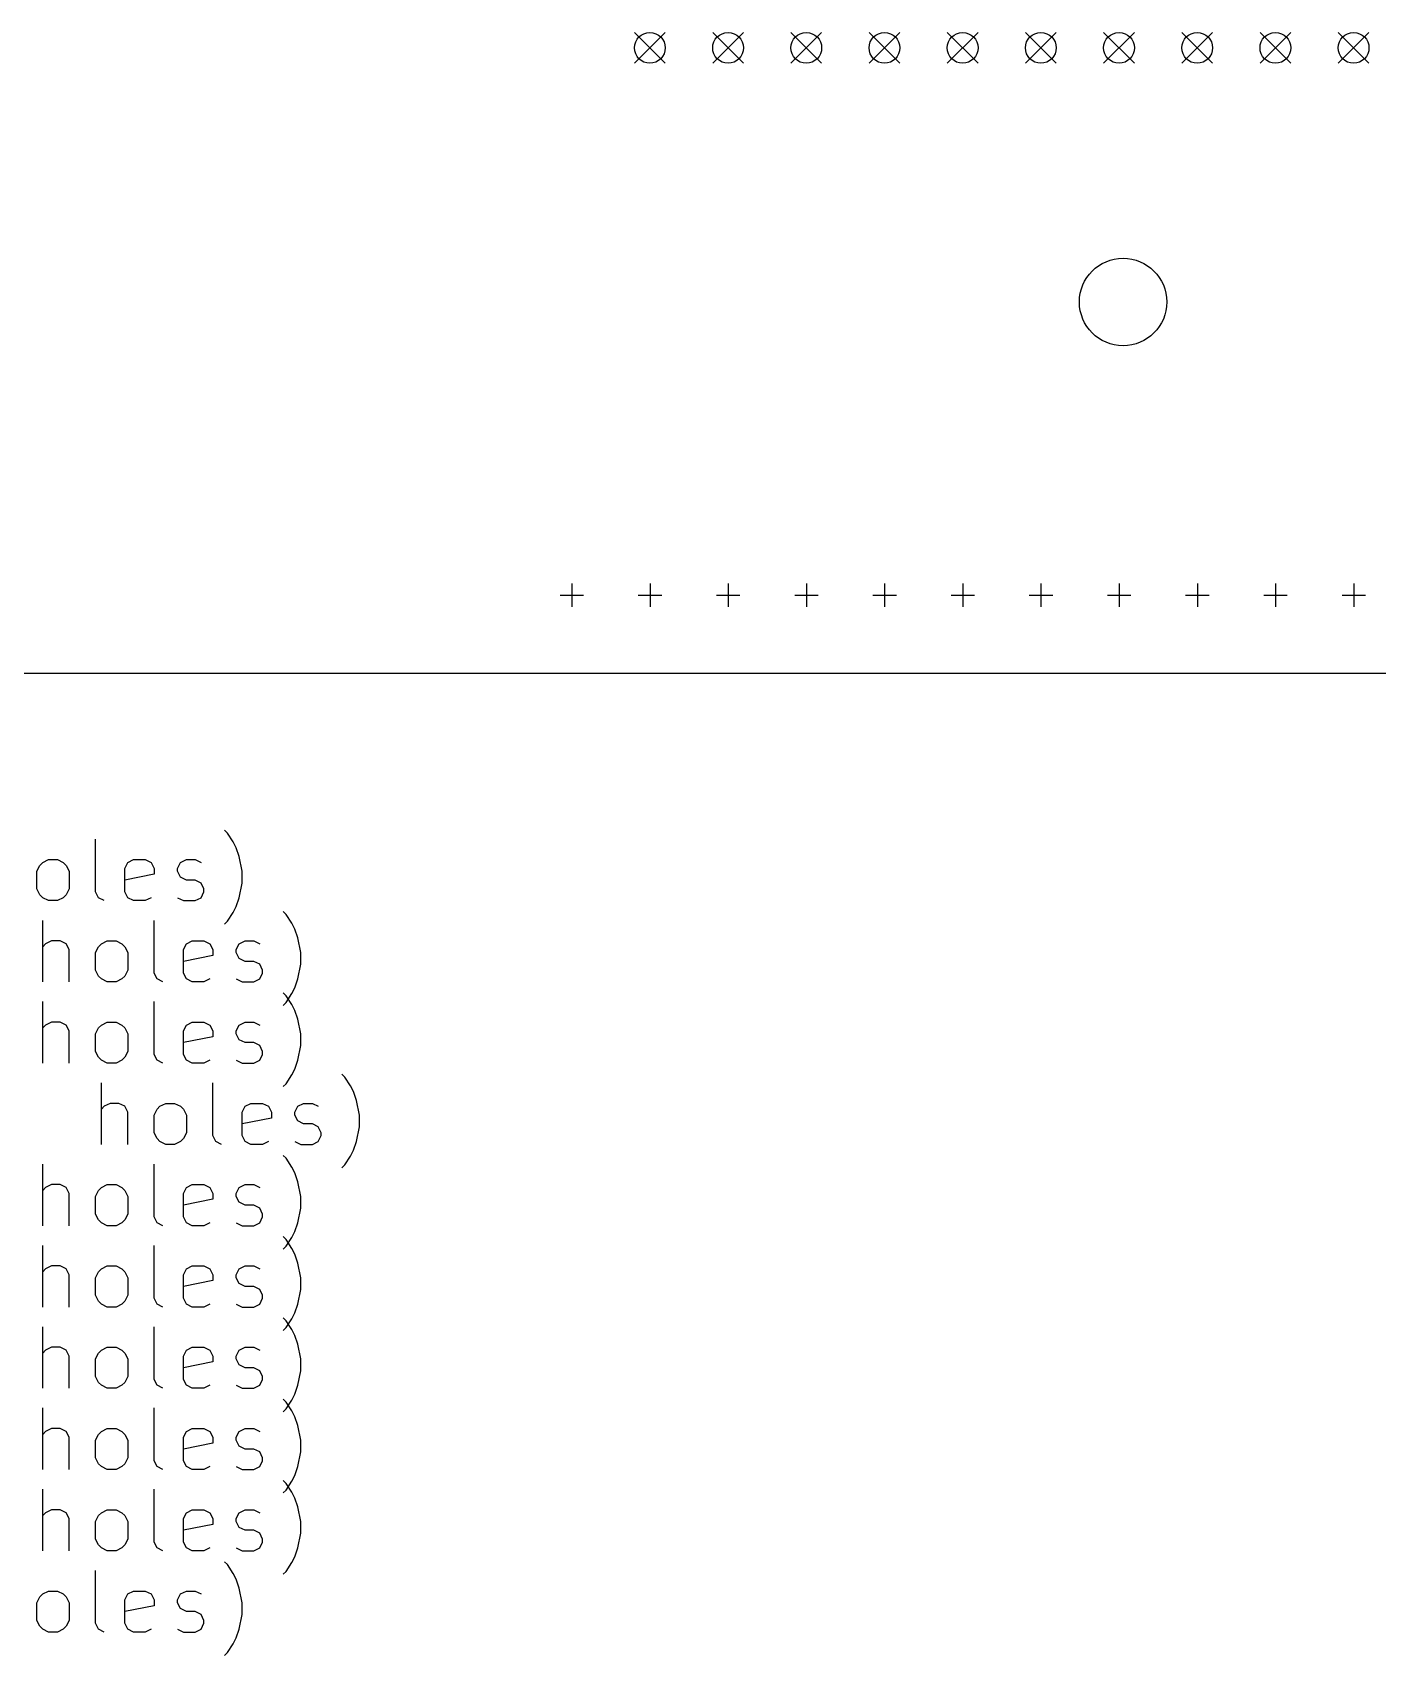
# Model space of a CAD drawing. Extents: x 32 to 207, y -154 to -37.
# Drawn here: x 74.9 to 118.6, y -154.2 to -101.5 of the extents above; entities that cross this region are included whole.
import ezdxf

# ---------------------------------------------------------------- set-up
doc = ezdxf.new("R2010")
doc.units = 0
doc.layers.add('BLACK', color=7, linetype='CONTINUOUS')

msp = doc.modelspace()

# ---------------------------------------------------------------- linework, layer by layer
at = {"layer": 'BLACK', "linetype": 'CONTINUOUS'}
for p, q in [((94.4539, -101.45), (95.4539, -102.45)), ((95.4539, -101.45), (94.4539, -102.45)), ((96.9939, -101.45), (97.9939, -102.45)), ((97.9939, -101.45), (96.9939, -102.45)), ((99.5339, -101.45), (100.534, -102.45)), ((100.534, -101.45), (99.5339, -102.45)), ((102.074, -101.45), (103.074, -102.45)), ((103.074, -101.45), (102.074, -102.45)), ((104.614, -101.45), (105.614, -102.45)), ((105.614, -101.45), (104.614, -102.45)), ((107.154, -101.45), (108.154, -102.45)), ((108.154, -101.45), (107.154, -102.45)), ((109.694, -101.45), (110.694, -102.45)), ((110.694, -101.45), (109.694, -102.45)), ((112.234, -101.45), (113.234, -102.45)), ((113.234, -101.45), (112.234, -102.45)), ((114.774, -101.45), (115.774, -102.45)), ((115.774, -101.45), (114.774, -102.45)), ((117.314, -101.45), (118.314, -102.45)), ((118.314, -101.45), (117.314, -102.45)), ((92.4189, -119.349), (92.4189, -120.111)), ((94.9589, -119.349), (94.9589, -120.111)), ((97.4989, -119.349), (97.4989, -120.111)), ((100.039, -119.349), (100.039, -120.111)), ((102.579, -119.349), (102.579, -120.111)), ((105.119, -119.349), (105.119, -120.111)), ((107.659, -119.349), (107.659, -120.111)), ((110.199, -119.349), (110.199, -120.111)), ((112.739, -119.349), (112.739, -120.111)), ((115.279, -119.349), (115.279, -120.111)), ((117.819, -119.349), (117.819, -120.111)), ((92.0379, -119.73), (92.7999, -119.73)), ((94.5779, -119.73), (95.3399, -119.73)), ((97.1179, -119.73), (97.8799, -119.73)), ((99.6579, -119.73), (100.42, -119.73)), ((102.198, -119.73), (102.96, -119.73)), ((104.738, -119.73), (105.5, -119.73)), ((107.278, -119.73), (108.04, -119.73)), ((109.818, -119.73), (110.58, -119.73)), ((112.358, -119.73), (113.12, -119.73)), ((114.898, -119.73), (115.66, -119.73)), ((117.438, -119.73), (118.2, -119.73)), ((206.846, -122.27), (33.4909, -122.27)), ((81.2302, -127.459), (81.1349, -127.364)), ((81.4206, -127.745), (81.2302, -127.459)), ((76.9444, -129.364), (76.9444, -127.65)), ((81.5159, -127.935), (81.4206, -127.745)), ((81.6111, -128.221), (81.5159, -127.935)), ((75.0397, -128.697), (75.1349, -128.507)), ((75.1349, -128.507), (75.2302, -128.411)), ((75.2302, -128.411), (75.4206, -128.316)), ((75.4206, -128.316), (75.7063, -128.316)), ((75.7063, -128.316), (75.8968, -128.411)), ((75.8968, -128.411), (75.9921, -128.507)), ((75.9921, -128.507), (76.0873, -128.697)), ((77.8968, -128.602), (77.9921, -128.411)), ((77.8968, -129.364), (77.8968, -128.602)), ((77.9921, -128.411), (78.1825, -128.316)), ((78.1825, -128.316), (78.5635, -128.316)), ((78.5635, -128.316), (78.754, -128.411)), ((78.754, -128.411), (78.8492, -128.602)), ((78.8492, -128.602), (78.8492, -128.792)), ((79.6111, -128.602), (79.7063, -128.411)), ((79.6111, -128.697), (79.6111, -128.602)), ((79.7063, -128.411), (79.8968, -128.316)), ((79.8968, -128.316), (80.1825, -128.316)), ((80.1825, -128.316), (80.373, -128.411)), ((81.7063, -128.697), (81.6111, -128.221)), ((75.0397, -129.269), (75.0397, -128.697)), ((76.0873, -128.697), (76.0873, -129.269)), ((78.8492, -128.792), (77.8968, -128.983)), ((79.7063, -128.888), (79.6111, -128.697)), ((79.8968, -128.983), (79.7063, -128.888)), ((80.1825, -128.983), (79.8968, -128.983)), ((80.373, -129.078), (80.1825, -128.983)), ((80.4682, -129.269), (80.373, -129.078)), ((81.6111, -129.554), (81.7063, -129.078)), ((81.7063, -129.078), (81.7063, -128.697)), ((75.1349, -129.459), (75.0397, -129.269)), ((75.2302, -129.554), (75.1349, -129.459)), ((75.4206, -129.65), (75.2302, -129.554)), ((75.7063, -129.65), (75.4206, -129.65)), ((75.8968, -129.554), (75.7063, -129.65)), ((75.9921, -129.459), (75.8968, -129.554)), ((76.0873, -129.269), (75.9921, -129.459)), ((77.0397, -129.554), (76.9444, -129.364)), ((77.2302, -129.65), (77.0397, -129.554)), ((77.9921, -129.554), (77.8968, -129.364)), ((78.1825, -129.65), (77.9921, -129.554)), ((78.5635, -129.65), (78.1825, -129.65)), ((78.754, -129.554), (78.5635, -129.65)), ((79.6111, -129.554), (79.8016, -129.65)), ((79.8016, -129.65), (80.1825, -129.65)), ((80.1825, -129.65), (80.373, -129.554)), ((80.373, -129.554), (80.4682, -129.364)), ((80.4682, -129.364), (80.4682, -129.269)), ((81.5159, -129.84), (81.6111, -129.554)), ((81.2302, -130.316), (81.4206, -130.031)), ((81.4206, -130.031), (81.5159, -129.84)), ((83.1349, -130.099), (83.0397, -130.004)), ((83.3254, -130.385), (83.1349, -130.099)), ((75.2302, -132.29), (75.2302, -130.29)), ((78.8492, -132.004), (78.8492, -130.29)), ((81.1349, -130.411), (81.2302, -130.316)), ((83.4206, -130.575), (83.3254, -130.385)), ((83.5159, -130.861), (83.4206, -130.575)), ((75.3254, -131.051), (75.2302, -131.147)), ((75.5159, -130.956), (75.3254, -131.051)), ((75.8016, -130.956), (75.5159, -130.956)), ((75.9921, -131.051), (75.8016, -130.956)), ((76.0873, -131.242), (75.9921, -131.051)), ((76.0873, -132.29), (76.0873, -131.242)), ((76.9444, -131.337), (77.0397, -131.147)), ((77.0397, -131.147), (77.1349, -131.051)), ((77.1349, -131.051), (77.3254, -130.956)), ((77.3254, -130.956), (77.6111, -130.956)), ((77.6111, -130.956), (77.8016, -131.051)), ((77.8016, -131.051), (77.8968, -131.147)), ((77.8968, -131.147), (77.9921, -131.337)), ((79.8016, -131.242), (79.8968, -131.051)), ((79.8016, -132.004), (79.8016, -131.242)), ((79.8968, -131.051), (80.0873, -130.956)), ((80.0873, -130.956), (80.4682, -130.956)), ((80.4682, -130.956), (80.6587, -131.051)), ((80.6587, -131.051), (80.754, -131.242)), ((80.754, -131.242), (80.754, -131.432)), ((81.5159, -131.242), (81.6111, -131.051)), ((81.5159, -131.337), (81.5159, -131.242)), ((81.6111, -131.051), (81.8016, -130.956)), ((81.8016, -130.956), (82.0873, -130.956)), ((82.0873, -130.956), (82.2778, -131.051)), ((83.6111, -131.337), (83.5159, -130.861)), ((76.9444, -131.909), (76.9444, -131.337)), ((77.9921, -131.337), (77.9921, -131.909)), ((80.754, -131.432), (79.8016, -131.623)), ((81.6111, -131.528), (81.5159, -131.337)), ((81.8016, -131.623), (81.6111, -131.528)), ((82.0873, -131.623), (81.8016, -131.623)), ((82.2778, -131.718), (82.0873, -131.623)), ((82.373, -131.909), (82.2778, -131.718)), ((83.5159, -132.194), (83.6111, -131.718)), ((83.6111, -131.718), (83.6111, -131.337)), ((77.0397, -132.099), (76.9444, -131.909)), ((77.1349, -132.194), (77.0397, -132.099)), ((77.3254, -132.29), (77.1349, -132.194)), ((77.6111, -132.29), (77.3254, -132.29)), ((77.8016, -132.194), (77.6111, -132.29)), ((77.8968, -132.099), (77.8016, -132.194)), ((77.9921, -131.909), (77.8968, -132.099)), ((78.9444, -132.194), (78.8492, -132.004)), ((79.1349, -132.29), (78.9444, -132.194)), ((79.8968, -132.194), (79.8016, -132.004)), ((80.0873, -132.29), (79.8968, -132.194)), ((80.4682, -132.29), (80.0873, -132.29)), ((80.6587, -132.194), (80.4682, -132.29)), ((81.5159, -132.194), (81.7063, -132.29)), ((81.7063, -132.29), (82.0873, -132.29)), ((82.0873, -132.29), (82.2778, -132.194)), ((82.2778, -132.194), (82.373, -132.004)), ((82.373, -132.004), (82.373, -131.909)), ((83.4206, -132.48), (83.5159, -132.194)), ((83.1349, -132.739), (83.0397, -132.644)), ((83.1349, -132.956), (83.3254, -132.671)), ((83.3254, -133.025), (83.1349, -132.739)), ((83.3254, -132.671), (83.4206, -132.48)), ((75.2302, -134.93), (75.2302, -132.93)), ((78.8492, -134.644), (78.8492, -132.93)), ((83.0397, -133.051), (83.1349, -132.956)), ((83.4206, -133.215), (83.3254, -133.025)), ((83.5159, -133.501), (83.4206, -133.215)), ((75.3254, -133.691), (75.2302, -133.787)), ((75.5159, -133.596), (75.3254, -133.691)), ((75.8016, -133.596), (75.5159, -133.596)), ((75.9921, -133.691), (75.8016, -133.596)), ((76.0873, -133.882), (75.9921, -133.691)), ((76.0873, -134.93), (76.0873, -133.882)), ((76.9444, -133.977), (77.0397, -133.787)), ((77.0397, -133.787), (77.1349, -133.691)), ((77.1349, -133.691), (77.3254, -133.596)), ((77.3254, -133.596), (77.6111, -133.596)), ((77.6111, -133.596), (77.8016, -133.691)), ((77.8016, -133.691), (77.8968, -133.787)), ((77.8968, -133.787), (77.9921, -133.977)), ((79.8016, -133.882), (79.8968, -133.691)), ((79.8016, -134.644), (79.8016, -133.882)), ((79.8968, -133.691), (80.0873, -133.596)), ((80.0873, -133.596), (80.4682, -133.596)), ((80.4682, -133.596), (80.6587, -133.691)), ((80.6587, -133.691), (80.754, -133.882)), ((80.754, -133.882), (80.754, -134.072)), ((81.5159, -133.882), (81.6111, -133.691)), ((81.5159, -133.977), (81.5159, -133.882)), ((81.6111, -133.691), (81.8016, -133.596)), ((81.8016, -133.596), (82.0873, -133.596)), ((82.0873, -133.596), (82.2778, -133.691)), ((83.6111, -133.977), (83.5159, -133.501)), ((76.9444, -134.549), (76.9444, -133.977)), ((77.9921, -133.977), (77.9921, -134.549)), ((80.754, -134.072), (79.8016, -134.263)), ((81.6111, -134.168), (81.5159, -133.977)), ((81.8016, -134.263), (81.6111, -134.168)), ((82.0873, -134.263), (81.8016, -134.263)), ((82.2778, -134.358), (82.0873, -134.263)), ((82.373, -134.549), (82.2778, -134.358)), ((83.5159, -134.834), (83.6111, -134.358)), ((83.6111, -134.358), (83.6111, -133.977)), ((77.0397, -134.739), (76.9444, -134.549)), ((77.1349, -134.834), (77.0397, -134.739)), ((77.3254, -134.93), (77.1349, -134.834)), ((77.6111, -134.93), (77.3254, -134.93)), ((77.8016, -134.834), (77.6111, -134.93)), ((77.8968, -134.739), (77.8016, -134.834)), ((77.9921, -134.549), (77.8968, -134.739)), ((78.9444, -134.834), (78.8492, -134.644)), ((79.1349, -134.93), (78.9444, -134.834)), ((79.8968, -134.834), (79.8016, -134.644)), ((80.0873, -134.93), (79.8968, -134.834)), ((80.4682, -134.93), (80.0873, -134.93)), ((80.6587, -134.834), (80.4682, -134.93)), ((81.5159, -134.834), (81.7063, -134.93)), ((81.7063, -134.93), (82.0873, -134.93)), ((82.0873, -134.93), (82.2778, -134.834)), ((82.2778, -134.834), (82.373, -134.644)), ((82.373, -134.644), (82.373, -134.549)), ((83.4206, -135.12), (83.5159, -134.834)), ((83.1349, -135.596), (83.3254, -135.311)), ((83.3254, -135.311), (83.4206, -135.12)), ((85.0397, -135.379), (84.9444, -135.284)), ((85.2302, -135.665), (85.0397, -135.379)), ((77.1349, -137.57), (77.1349, -135.57)), ((80.754, -137.284), (80.754, -135.57)), ((83.0397, -135.691), (83.1349, -135.596)), ((85.3254, -135.855), (85.2302, -135.665)), ((85.4206, -136.141), (85.3254, -135.855)), ((77.2302, -136.331), (77.1349, -136.427)), ((77.4206, -136.236), (77.2302, -136.331)), ((77.7063, -136.236), (77.4206, -136.236)), ((77.8968, -136.331), (77.7063, -136.236)), ((77.9921, -136.522), (77.8968, -136.331)), ((77.9921, -137.57), (77.9921, -136.522)), ((78.8492, -136.617), (78.9444, -136.427)), ((78.9444, -136.427), (79.0397, -136.331)), ((79.0397, -136.331), (79.2302, -136.236)), ((79.2302, -136.236), (79.5159, -136.236)), ((79.5159, -136.236), (79.7063, -136.331)), ((79.7063, -136.331), (79.8016, -136.427)), ((79.8016, -136.427), (79.8968, -136.617)), ((81.7063, -136.522), (81.8016, -136.331)), ((81.7063, -137.284), (81.7063, -136.522)), ((81.8016, -136.331), (81.9921, -136.236)), ((81.9921, -136.236), (82.373, -136.236)), ((82.373, -136.236), (82.5635, -136.331)), ((82.5635, -136.331), (82.6587, -136.522)), ((82.6587, -136.522), (82.6587, -136.712)), ((83.4206, -136.522), (83.5159, -136.331)), ((83.4206, -136.617), (83.4206, -136.522)), ((83.5159, -136.331), (83.7063, -136.236)), ((83.7063, -136.236), (83.9921, -136.236)), ((83.9921, -136.236), (84.1825, -136.331)), ((85.5159, -136.617), (85.4206, -136.141)), ((78.8492, -137.189), (78.8492, -136.617)), ((79.8968, -136.617), (79.8968, -137.189)), ((82.6587, -136.712), (81.7063, -136.903)), ((83.5159, -136.808), (83.4206, -136.617)), ((83.7063, -136.903), (83.5159, -136.808)), ((83.9921, -136.903), (83.7063, -136.903)), ((84.1825, -136.998), (83.9921, -136.903)), ((84.2778, -137.189), (84.1825, -136.998)), ((85.4206, -137.474), (85.5159, -136.998)), ((85.5159, -136.998), (85.5159, -136.617)), ((78.9444, -137.379), (78.8492, -137.189)), ((79.0397, -137.474), (78.9444, -137.379)), ((79.2302, -137.57), (79.0397, -137.474)), ((79.5159, -137.57), (79.2302, -137.57)), ((79.7063, -137.474), (79.5159, -137.57)), ((79.8016, -137.379), (79.7063, -137.474)), ((79.8968, -137.189), (79.8016, -137.379)), ((80.8492, -137.474), (80.754, -137.284)), ((81.0397, -137.57), (80.8492, -137.474)), ((81.8016, -137.474), (81.7063, -137.284)), ((81.9921, -137.57), (81.8016, -137.474)), ((82.373, -137.57), (81.9921, -137.57)), ((82.5635, -137.474), (82.373, -137.57)), ((83.4206, -137.474), (83.6111, -137.57)), ((83.6111, -137.57), (83.9921, -137.57)), ((83.9921, -137.57), (84.1825, -137.474)), ((84.1825, -137.474), (84.2778, -137.284)), ((84.2778, -137.284), (84.2778, -137.189)), ((85.3254, -137.76), (85.4206, -137.474)), ((83.1349, -138.019), (83.0397, -137.924)), ((83.3254, -138.305), (83.1349, -138.019)), ((85.0397, -138.236), (85.2302, -137.951)), ((85.2302, -137.951), (85.3254, -137.76)), ((75.2302, -140.21), (75.2302, -138.21)), ((78.8492, -139.924), (78.8492, -138.21)), ((83.4206, -138.495), (83.3254, -138.305)), ((83.5159, -138.781), (83.4206, -138.495)), ((84.9444, -138.331), (85.0397, -138.236)), ((75.3254, -138.971), (75.2302, -139.067)), ((75.5159, -138.876), (75.3254, -138.971)), ((75.8016, -138.876), (75.5159, -138.876)), ((75.9921, -138.971), (75.8016, -138.876)), ((76.0873, -139.162), (75.9921, -138.971)), ((76.0873, -140.21), (76.0873, -139.162)), ((76.9444, -139.257), (77.0397, -139.067)), ((77.0397, -139.067), (77.1349, -138.971)), ((77.1349, -138.971), (77.3254, -138.876)), ((77.3254, -138.876), (77.6111, -138.876)), ((77.6111, -138.876), (77.8016, -138.971)), ((77.8016, -138.971), (77.8968, -139.067)), ((77.8968, -139.067), (77.9921, -139.257)), ((79.8016, -139.162), (79.8968, -138.971)), ((79.8016, -139.924), (79.8016, -139.162)), ((79.8968, -138.971), (80.0873, -138.876)), ((80.0873, -138.876), (80.4682, -138.876)), ((80.4682, -138.876), (80.6587, -138.971)), ((80.6587, -138.971), (80.754, -139.162)), ((80.754, -139.162), (80.754, -139.352)), ((81.5159, -139.162), (81.6111, -138.971)), ((81.5159, -139.257), (81.5159, -139.162)), ((81.6111, -138.971), (81.8016, -138.876)), ((81.8016, -138.876), (82.0873, -138.876)), ((82.0873, -138.876), (82.2778, -138.971)), ((83.6111, -139.257), (83.5159, -138.781)), ((76.9444, -139.829), (76.9444, -139.257)), ((77.9921, -139.257), (77.9921, -139.829)), ((80.754, -139.352), (79.8016, -139.543)), ((81.6111, -139.448), (81.5159, -139.257)), ((81.8016, -139.543), (81.6111, -139.448)), ((82.0873, -139.543), (81.8016, -139.543)), ((82.2778, -139.638), (82.0873, -139.543)), ((82.373, -139.829), (82.2778, -139.638)), ((83.5159, -140.114), (83.6111, -139.638)), ((83.6111, -139.638), (83.6111, -139.257)), ((77.0397, -140.019), (76.9444, -139.829)), ((77.1349, -140.114), (77.0397, -140.019)), ((77.3254, -140.21), (77.1349, -140.114)), ((77.6111, -140.21), (77.3254, -140.21)), ((77.8016, -140.114), (77.6111, -140.21)), ((77.8968, -140.019), (77.8016, -140.114)), ((77.9921, -139.829), (77.8968, -140.019)), ((78.9444, -140.114), (78.8492, -139.924)), ((79.1349, -140.21), (78.9444, -140.114)), ((79.8968, -140.114), (79.8016, -139.924)), ((80.0873, -140.21), (79.8968, -140.114)), ((80.4682, -140.21), (80.0873, -140.21)), ((80.6587, -140.114), (80.4682, -140.21)), ((81.5159, -140.114), (81.7063, -140.21)), ((81.7063, -140.21), (82.0873, -140.21)), ((82.0873, -140.21), (82.2778, -140.114)), ((82.2778, -140.114), (82.373, -139.924)), ((82.373, -139.924), (82.373, -139.829)), ((83.4206, -140.4), (83.5159, -140.114)), ((83.1349, -140.659), (83.0397, -140.564)), ((83.1349, -140.876), (83.3254, -140.591)), ((83.3254, -140.945), (83.1349, -140.659)), ((83.3254, -140.591), (83.4206, -140.4)), ((75.2302, -142.85), (75.2302, -140.85)), ((78.8492, -142.564), (78.8492, -140.85)), ((83.0397, -140.971), (83.1349, -140.876)), ((83.4206, -141.135), (83.3254, -140.945)), ((83.5159, -141.421), (83.4206, -141.135)), ((75.3254, -141.611), (75.2302, -141.707)), ((75.5159, -141.516), (75.3254, -141.611)), ((75.8016, -141.516), (75.5159, -141.516)), ((75.9921, -141.611), (75.8016, -141.516)), ((76.0873, -141.802), (75.9921, -141.611)), ((76.0873, -142.85), (76.0873, -141.802)), ((76.9444, -141.897), (77.0397, -141.707)), ((77.0397, -141.707), (77.1349, -141.611)), ((77.1349, -141.611), (77.3254, -141.516)), ((77.3254, -141.516), (77.6111, -141.516)), ((77.6111, -141.516), (77.8016, -141.611)), ((77.8016, -141.611), (77.8968, -141.707)), ((77.8968, -141.707), (77.9921, -141.897)), ((79.8016, -141.802), (79.8968, -141.611)), ((79.8016, -142.564), (79.8016, -141.802)), ((79.8968, -141.611), (80.0873, -141.516)), ((80.0873, -141.516), (80.4682, -141.516)), ((80.4682, -141.516), (80.6587, -141.611)), ((80.6587, -141.611), (80.754, -141.802)), ((80.754, -141.802), (80.754, -141.992)), ((81.5159, -141.802), (81.6111, -141.611)), ((81.5159, -141.897), (81.5159, -141.802)), ((81.6111, -141.611), (81.8016, -141.516)), ((81.8016, -141.516), (82.0873, -141.516)), ((82.0873, -141.516), (82.2778, -141.611)), ((83.6111, -141.897), (83.5159, -141.421)), ((76.9444, -142.469), (76.9444, -141.897)), ((77.9921, -141.897), (77.9921, -142.469)), ((80.754, -141.992), (79.8016, -142.183)), ((81.6111, -142.088), (81.5159, -141.897)), ((81.8016, -142.183), (81.6111, -142.088)), ((82.0873, -142.183), (81.8016, -142.183)), ((82.2778, -142.278), (82.0873, -142.183)), ((82.373, -142.469), (82.2778, -142.278)), ((83.5159, -142.754), (83.6111, -142.278)), ((83.6111, -142.278), (83.6111, -141.897)), ((77.0397, -142.659), (76.9444, -142.469)), ((77.1349, -142.754), (77.0397, -142.659)), ((77.3254, -142.85), (77.1349, -142.754)), ((77.6111, -142.85), (77.3254, -142.85)), ((77.8016, -142.754), (77.6111, -142.85)), ((77.8968, -142.659), (77.8016, -142.754)), ((77.9921, -142.469), (77.8968, -142.659)), ((78.9444, -142.754), (78.8492, -142.564)), ((79.1349, -142.85), (78.9444, -142.754)), ((79.8968, -142.754), (79.8016, -142.564)), ((80.0873, -142.85), (79.8968, -142.754)), ((80.4682, -142.85), (80.0873, -142.85)), ((80.6587, -142.754), (80.4682, -142.85)), ((81.5159, -142.754), (81.7063, -142.85)), ((81.7063, -142.85), (82.0873, -142.85)), ((82.0873, -142.85), (82.2778, -142.754)), ((82.2778, -142.754), (82.373, -142.564)), ((82.373, -142.564), (82.373, -142.469)), ((83.4206, -143.04), (83.5159, -142.754)), ((83.1349, -143.299), (83.0397, -143.204)), ((83.1349, -143.516), (83.3254, -143.231)), ((83.3254, -143.585), (83.1349, -143.299)), ((83.3254, -143.231), (83.4206, -143.04)), ((75.2302, -145.49), (75.2302, -143.49)), ((78.8492, -145.204), (78.8492, -143.49)), ((83.0397, -143.611), (83.1349, -143.516)), ((83.4206, -143.775), (83.3254, -143.585)), ((83.5159, -144.061), (83.4206, -143.775)), ((75.3254, -144.251), (75.2302, -144.347)), ((75.5159, -144.156), (75.3254, -144.251)), ((75.8016, -144.156), (75.5159, -144.156)), ((75.9921, -144.251), (75.8016, -144.156)), ((76.0873, -144.442), (75.9921, -144.251)), ((76.0873, -145.49), (76.0873, -144.442)), ((76.9444, -144.537), (77.0397, -144.347)), ((77.0397, -144.347), (77.1349, -144.251)), ((77.1349, -144.251), (77.3254, -144.156)), ((77.3254, -144.156), (77.6111, -144.156)), ((77.6111, -144.156), (77.8016, -144.251)), ((77.8016, -144.251), (77.8968, -144.347)), ((77.8968, -144.347), (77.9921, -144.537)), ((79.8016, -144.442), (79.8968, -144.251)), ((79.8016, -145.204), (79.8016, -144.442)), ((79.8968, -144.251), (80.0873, -144.156)), ((80.0873, -144.156), (80.4682, -144.156)), ((80.4682, -144.156), (80.6587, -144.251)), ((80.6587, -144.251), (80.754, -144.442)), ((80.754, -144.442), (80.754, -144.632)), ((81.5159, -144.442), (81.6111, -144.251)), ((81.5159, -144.537), (81.5159, -144.442)), ((81.6111, -144.251), (81.8016, -144.156)), ((81.8016, -144.156), (82.0873, -144.156)), ((82.0873, -144.156), (82.2778, -144.251)), ((83.6111, -144.537), (83.5159, -144.061)), ((76.9444, -145.109), (76.9444, -144.537)), ((77.9921, -144.537), (77.9921, -145.109)), ((80.754, -144.632), (79.8016, -144.823)), ((81.6111, -144.728), (81.5159, -144.537)), ((81.8016, -144.823), (81.6111, -144.728)), ((82.0873, -144.823), (81.8016, -144.823)), ((82.2778, -144.918), (82.0873, -144.823)), ((82.373, -145.109), (82.2778, -144.918)), ((83.5159, -145.394), (83.6111, -144.918)), ((83.6111, -144.918), (83.6111, -144.537)), ((77.0397, -145.299), (76.9444, -145.109)), ((77.1349, -145.394), (77.0397, -145.299)), ((77.3254, -145.49), (77.1349, -145.394)), ((77.6111, -145.49), (77.3254, -145.49)), ((77.8016, -145.394), (77.6111, -145.49)), ((77.8968, -145.299), (77.8016, -145.394)), ((77.9921, -145.109), (77.8968, -145.299)), ((78.9444, -145.394), (78.8492, -145.204)), ((79.1349, -145.49), (78.9444, -145.394)), ((79.8968, -145.394), (79.8016, -145.204)), ((80.0873, -145.49), (79.8968, -145.394)), ((80.4682, -145.49), (80.0873, -145.49)), ((80.6587, -145.394), (80.4682, -145.49)), ((81.5159, -145.394), (81.7063, -145.49)), ((81.7063, -145.49), (82.0873, -145.49)), ((82.0873, -145.49), (82.2778, -145.394)), ((82.2778, -145.394), (82.373, -145.204)), ((82.373, -145.204), (82.373, -145.109)), ((83.4206, -145.68), (83.5159, -145.394)), ((83.1349, -145.939), (83.0397, -145.844)), ((83.1349, -146.156), (83.3254, -145.871)), ((83.3254, -146.225), (83.1349, -145.939)), ((83.3254, -145.871), (83.4206, -145.68)), ((75.2302, -148.13), (75.2302, -146.13)), ((78.8492, -147.844), (78.8492, -146.13)), ((83.0397, -146.251), (83.1349, -146.156)), ((83.4206, -146.415), (83.3254, -146.225)), ((83.5159, -146.701), (83.4206, -146.415)), ((75.3254, -146.891), (75.2302, -146.987)), ((75.5159, -146.796), (75.3254, -146.891)), ((75.8016, -146.796), (75.5159, -146.796)), ((75.9921, -146.891), (75.8016, -146.796)), ((76.0873, -147.082), (75.9921, -146.891)), ((76.0873, -148.13), (76.0873, -147.082)), ((76.9444, -147.177), (77.0397, -146.987)), ((77.0397, -146.987), (77.1349, -146.891)), ((77.1349, -146.891), (77.3254, -146.796)), ((77.3254, -146.796), (77.6111, -146.796)), ((77.6111, -146.796), (77.8016, -146.891)), ((77.8016, -146.891), (77.8968, -146.987)), ((77.8968, -146.987), (77.9921, -147.177)), ((79.8016, -147.082), (79.8968, -146.891)), ((79.8016, -147.844), (79.8016, -147.082)), ((79.8968, -146.891), (80.0873, -146.796)), ((80.0873, -146.796), (80.4682, -146.796)), ((80.4682, -146.796), (80.6587, -146.891)), ((80.6587, -146.891), (80.754, -147.082)), ((80.754, -147.082), (80.754, -147.272)), ((81.5159, -147.082), (81.6111, -146.891)), ((81.5159, -147.177), (81.5159, -147.082)), ((81.6111, -146.891), (81.8016, -146.796)), ((81.8016, -146.796), (82.0873, -146.796)), ((82.0873, -146.796), (82.2778, -146.891)), ((83.6111, -147.177), (83.5159, -146.701)), ((76.9444, -147.749), (76.9444, -147.177)), ((77.9921, -147.177), (77.9921, -147.749)), ((80.754, -147.272), (79.8016, -147.463)), ((81.6111, -147.368), (81.5159, -147.177)), ((81.8016, -147.463), (81.6111, -147.368)), ((82.0873, -147.463), (81.8016, -147.463)), ((82.2778, -147.558), (82.0873, -147.463)), ((82.373, -147.749), (82.2778, -147.558)), ((83.5159, -148.034), (83.6111, -147.558)), ((83.6111, -147.558), (83.6111, -147.177)), ((77.0397, -147.939), (76.9444, -147.749)), ((77.1349, -148.034), (77.0397, -147.939)), ((77.3254, -148.13), (77.1349, -148.034)), ((77.6111, -148.13), (77.3254, -148.13)), ((77.8016, -148.034), (77.6111, -148.13)), ((77.8968, -147.939), (77.8016, -148.034)), ((77.9921, -147.749), (77.8968, -147.939)), ((78.9444, -148.034), (78.8492, -147.844)), ((79.1349, -148.13), (78.9444, -148.034)), ((79.8968, -148.034), (79.8016, -147.844)), ((80.0873, -148.13), (79.8968, -148.034)), ((80.4682, -148.13), (80.0873, -148.13)), ((80.6587, -148.034), (80.4682, -148.13)), ((81.5159, -148.034), (81.7063, -148.13)), ((81.7063, -148.13), (82.0873, -148.13)), ((82.0873, -148.13), (82.2778, -148.034)), ((82.2778, -148.034), (82.373, -147.844)), ((82.373, -147.844), (82.373, -147.749)), ((83.4206, -148.32), (83.5159, -148.034)), ((83.1349, -148.579), (83.0397, -148.484)), ((83.1349, -148.796), (83.3254, -148.511)), ((83.3254, -148.865), (83.1349, -148.579)), ((83.3254, -148.511), (83.4206, -148.32)), ((75.2302, -150.77), (75.2302, -148.77)), ((78.8492, -150.484), (78.8492, -148.77)), ((83.0397, -148.891), (83.1349, -148.796)), ((83.4206, -149.055), (83.3254, -148.865)), ((83.5159, -149.341), (83.4206, -149.055)), ((75.3254, -149.531), (75.2302, -149.627)), ((75.5159, -149.436), (75.3254, -149.531)), ((75.8016, -149.436), (75.5159, -149.436)), ((75.9921, -149.531), (75.8016, -149.436)), ((76.0873, -149.722), (75.9921, -149.531)), ((76.0873, -150.77), (76.0873, -149.722)), ((76.9444, -149.817), (77.0397, -149.627)), ((77.0397, -149.627), (77.1349, -149.531)), ((77.1349, -149.531), (77.3254, -149.436)), ((77.3254, -149.436), (77.6111, -149.436)), ((77.6111, -149.436), (77.8016, -149.531)), ((77.8016, -149.531), (77.8968, -149.627)), ((77.8968, -149.627), (77.9921, -149.817)), ((79.8016, -149.722), (79.8968, -149.531)), ((79.8016, -150.484), (79.8016, -149.722)), ((79.8968, -149.531), (80.0873, -149.436)), ((80.0873, -149.436), (80.4682, -149.436)), ((80.4682, -149.436), (80.6587, -149.531)), ((80.6587, -149.531), (80.754, -149.722)), ((80.754, -149.722), (80.754, -149.912)), ((81.5159, -149.722), (81.6111, -149.531)), ((81.5159, -149.817), (81.5159, -149.722)), ((81.6111, -149.531), (81.8016, -149.436)), ((81.8016, -149.436), (82.0873, -149.436)), ((82.0873, -149.436), (82.2778, -149.531)), ((83.6111, -149.817), (83.5159, -149.341)), ((76.9444, -150.389), (76.9444, -149.817)), ((77.9921, -149.817), (77.9921, -150.389)), ((80.754, -149.912), (79.8016, -150.103)), ((81.6111, -150.008), (81.5159, -149.817)), ((81.8016, -150.103), (81.6111, -150.008)), ((82.0873, -150.103), (81.8016, -150.103)), ((82.2778, -150.198), (82.0873, -150.103)), ((82.373, -150.389), (82.2778, -150.198)), ((83.5159, -150.674), (83.6111, -150.198)), ((83.6111, -150.198), (83.6111, -149.817)), ((77.0397, -150.579), (76.9444, -150.389)), ((77.1349, -150.674), (77.0397, -150.579)), ((77.3254, -150.77), (77.1349, -150.674)), ((77.6111, -150.77), (77.3254, -150.77)), ((77.8016, -150.674), (77.6111, -150.77)), ((77.8968, -150.579), (77.8016, -150.674)), ((77.9921, -150.389), (77.8968, -150.579)), ((78.9444, -150.674), (78.8492, -150.484)), ((79.1349, -150.77), (78.9444, -150.674)), ((79.8968, -150.674), (79.8016, -150.484)), ((80.0873, -150.77), (79.8968, -150.674)), ((80.4682, -150.77), (80.0873, -150.77)), ((80.6587, -150.674), (80.4682, -150.77)), ((81.5159, -150.674), (81.7063, -150.77)), ((81.7063, -150.77), (82.0873, -150.77)), ((82.0873, -150.77), (82.2778, -150.674)), ((82.2778, -150.674), (82.373, -150.484)), ((82.373, -150.484), (82.373, -150.389)), ((83.4206, -150.96), (83.5159, -150.674)), ((81.2302, -151.219), (81.1349, -151.124)), ((81.4206, -151.505), (81.2302, -151.219)), ((83.1349, -151.436), (83.3254, -151.151)), ((83.3254, -151.151), (83.4206, -150.96)), ((76.9444, -153.124), (76.9444, -151.41)), ((81.5159, -151.695), (81.4206, -151.505)), ((81.6111, -151.981), (81.5159, -151.695)), ((83.0397, -151.531), (83.1349, -151.436)), ((75.0397, -152.457), (75.1349, -152.267)), ((75.1349, -152.267), (75.2302, -152.171)), ((75.2302, -152.171), (75.4206, -152.076)), ((75.4206, -152.076), (75.7063, -152.076)), ((75.7063, -152.076), (75.8968, -152.171)), ((75.8968, -152.171), (75.9921, -152.267)), ((75.9921, -152.267), (76.0873, -152.457)), ((77.8968, -152.362), (77.9921, -152.171)), ((77.8968, -153.124), (77.8968, -152.362)), ((77.9921, -152.171), (78.1825, -152.076)), ((78.1825, -152.076), (78.5635, -152.076)), ((78.5635, -152.076), (78.754, -152.171)), ((78.754, -152.171), (78.8492, -152.362)), ((78.8492, -152.362), (78.8492, -152.552)), ((79.6111, -152.362), (79.7063, -152.171)), ((79.6111, -152.457), (79.6111, -152.362)), ((79.7063, -152.171), (79.8968, -152.076)), ((79.8968, -152.076), (80.1825, -152.076)), ((80.1825, -152.076), (80.373, -152.171)), ((81.7063, -152.457), (81.6111, -151.981)), ((75.0397, -153.029), (75.0397, -152.457)), ((76.0873, -152.457), (76.0873, -153.029)), ((78.8492, -152.552), (77.8968, -152.743)), ((79.7063, -152.648), (79.6111, -152.457)), ((79.8968, -152.743), (79.7063, -152.648)), ((80.1825, -152.743), (79.8968, -152.743)), ((80.373, -152.838), (80.1825, -152.743)), ((80.4682, -153.029), (80.373, -152.838)), ((81.6111, -153.314), (81.7063, -152.838)), ((81.7063, -152.838), (81.7063, -152.457)), ((75.1349, -153.219), (75.0397, -153.029)), ((75.2302, -153.314), (75.1349, -153.219)), ((75.4206, -153.41), (75.2302, -153.314)), ((75.7063, -153.41), (75.4206, -153.41)), ((75.8968, -153.314), (75.7063, -153.41)), ((75.9921, -153.219), (75.8968, -153.314)), ((76.0873, -153.029), (75.9921, -153.219)), ((77.0397, -153.314), (76.9444, -153.124)), ((77.2302, -153.41), (77.0397, -153.314)), ((77.9921, -153.314), (77.8968, -153.124)), ((78.1825, -153.41), (77.9921, -153.314)), ((78.5635, -153.41), (78.1825, -153.41)), ((78.754, -153.314), (78.5635, -153.41)), ((79.6111, -153.314), (79.8016, -153.41)), ((79.8016, -153.41), (80.1825, -153.41)), ((80.1825, -153.41), (80.373, -153.314)), ((80.373, -153.314), (80.4682, -153.124)), ((80.4682, -153.124), (80.4682, -153.029)), ((81.5159, -153.6), (81.6111, -153.314)), ((81.2302, -154.076), (81.4206, -153.791)), ((81.4206, -153.791), (81.5159, -153.6)), ((81.1349, -154.171), (81.2302, -154.076))]:
    msp.add_line(p, q, dxfattribs=at)
at = {"layer": 'BLACK'}
for centre, radius in [((94.9539, -101.95), 0.5), ((97.4939, -101.95), 0.5), ((100.034, -101.95), 0.5), ((102.574, -101.95), 0.5), ((105.114, -101.95), 0.5), ((107.654, -101.95), 0.5), ((110.194, -101.95), 0.5), ((112.734, -101.95), 0.5), ((115.274, -101.95), 0.5), ((117.814, -101.95), 0.5), ((110.326, -110.205), 1.4199)]:
    msp.add_circle(centre, radius, dxfattribs=at)

doc.saveas('drawing.dxf')
